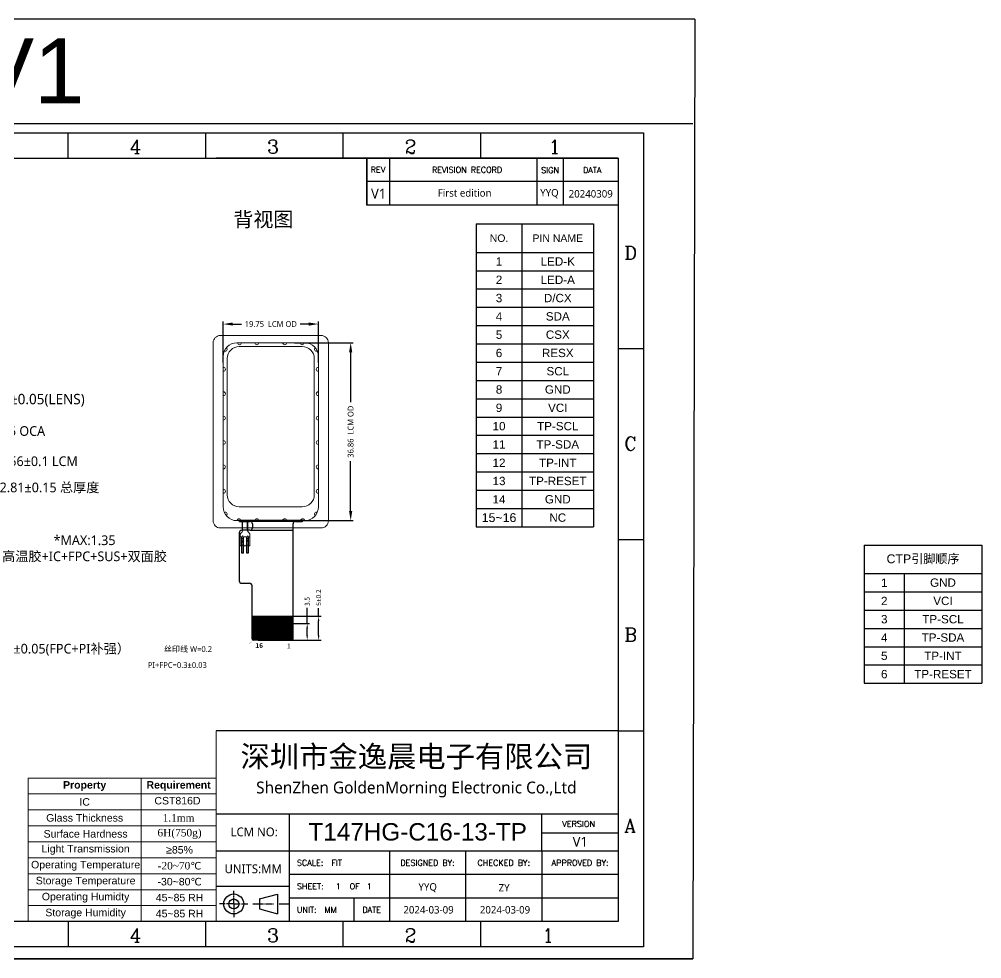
# Model space of a CAD drawing. Header units: millimetres. Extents: x 1093 to 1413, y 1799 to 1994.
# Drawn here: x 1213.1 to 1412.7, y 1798.8 to 1993.5 of the extents above; entities that cross this region are included whole.
import ezdxf
from ezdxf.enums import TextEntityAlignment as Align

# ---------------------------------------------------------------- set-up
doc = ezdxf.new("R2010")
doc.units = ezdxf.units.MM
doc.layers.add('1 BLU-Frame', color=4, linetype='Continuous', lineweight=5)
doc.layers.add('BLU', color=2, linetype='Continuous', lineweight=5)
for name, color, linetype in [('1-标准图框', 40, 'Continuous'), ('5-PIN文字', 7, 'Continuous'), ('BL', 7, 'Continuous'), ('dim', 3, 'Continuous'), ('DWG', 7, 'Continuous'), ('FPC', 30, 'Continuous'), ('lcd', 4, 'Continuous'), ('LENS', 6, 'Continuous'), ('标注', 7, 'Continuous')]:
    doc.layers.add(name, color=color, linetype=linetype)
doc.styles.add('PIN文字1', font='', dxfattribs={"height": 4})
doc.styles.add('ROMANC', font='romanc.shx', dxfattribs={"bigfont": 'gbcbig.shx'})
doc.styles.add('ROMANS', font='romans.shx', dxfattribs={"width": 0.8})
doc.styles.get("Standard").update_dxf_attribs({"font": 'arial.ttf'})
doc.styles.add('Times New Roman', font='times.ttf')
doc.styles.add('YF07', font='arial.ttf', dxfattribs={"height": 7})
doc.styles.add('宋体', font='')
doc.styles.add('標注', font='')
doc.styles.get('PIN文字1').set_extended_font_data('Microsoft YaHei')
doc.styles.get('宋体').set_extended_font_data('Microsoft YaHei')
doc.styles.get('標注').set_extended_font_data('宋体')
doc.dimstyles.new('ZY-G1-0.1默认', dxfattribs={"dimtxt": 1, "dimasz": 1, "dimexe": 0.5, "dimexo": 0.1, "dimgap": 0.5, "dimtad": 0, "dimdsep": 46, "dimtxsty": '宋体', "dimcen": 2, "dimclrd": 7, "dimclre": 7, "dimclrt": 7, "dimadec": 0, "dimazin": 2, "dimtp": 0.1, "dimtm": 0.1, "dimtfac": 1, "dimtmove": 0, "dimatfit": 3, "dimfxl": 1, "dimtolj": 1, "dimarcsym": 0})
doc.dimstyles.new('ZY-G2-0.1默认', dxfattribs={"dimtxt": 2, "dimasz": 2, "dimexe": 0.5, "dimexo": 0.1, "dimgap": 0.5, "dimtad": 0, "dimdsep": 46, "dimtxsty": '宋体', "dimcen": 2, "dimclrd": 7, "dimclre": 7, "dimclrt": 7, "dimadec": 0, "dimazin": 2, "dimtp": 0.1, "dimtm": 0.1, "dimtfac": 1, "dimtmove": 0, "dimatfit": 3, "dimfxl": 1, "dimtolj": 1, "dimarcsym": 0})

# ---------------------------------------------------------------- blocks, each defined once
blk = doc.blocks.new('*D256')
at = {"color": 7, "lineweight": -2, "transparency": 16777216}
for p, q in [((1272.78, 1868.32), (1272.78, 1871.52)), ((1269.94, 1868.32), (1273.28, 1868.32)), ((1272.78, 1865.82), (1272.78, 1867.32)), ((1268.64, 1864.82), (1273.28, 1864.82))]:
    blk.add_line(p, q, dxfattribs=at)
at = {"color": 7, "transparency": 16777216}
for points in [[(1272.61, 1867.32), (1272.94, 1867.32), (1272.78, 1868.32)], [(1272.61, 1865.82), (1272.94, 1865.82), (1272.78, 1864.82)]]:
    blk.add_solid(points, dxfattribs=at)
at = {"layer": 'Defpoints', "color": 0, "transparency": 16777216}
for p in [(1269.84, 1868.32), (1268.54, 1864.82), (1272.78, 1864.82)]:
    blk.add_point(p, dxfattribs=at)
at = {"color": 7, "transparency": 16777216, "insert": (1272.78, 1872.86), "char_height": 1, "attachment_point": 5, "rotation": 90, "style": '宋体'}
blk.add_mtext('\\A1;3.5', dxfattribs=at)
blk = doc.blocks.new('*D257')
at = {"color": 7, "lineweight": -2, "transparency": 16777216}
for p, q in [((1275.15, 1869.82), (1275.15, 1871.45)), ((1269.94, 1869.82), (1275.65, 1869.82)), ((1275.15, 1865.82), (1275.15, 1868.82)), ((1268.64, 1864.82), (1275.65, 1864.82))]:
    blk.add_line(p, q, dxfattribs=at)
at = {"color": 7, "transparency": 16777216}
for points in [[(1274.98, 1868.82), (1275.31, 1868.82), (1275.15, 1869.82)], [(1274.98, 1865.82), (1275.31, 1865.82), (1275.15, 1864.82)]]:
    blk.add_solid(points, dxfattribs=at)
at = {"layer": 'Defpoints', "color": 0, "transparency": 16777216}
for p in [(1269.84, 1869.82), (1268.54, 1864.82), (1275.15, 1864.82)]:
    blk.add_point(p, dxfattribs=at)
at = {"color": 7, "transparency": 16777216, "insert": (1275.15, 1873.67), "char_height": 1, "attachment_point": 5, "rotation": 90, "style": '宋体'}
blk.add_mtext('\\A1;5%%P0.2', dxfattribs=at)
blk = doc.blocks.new('*D268')
at = {"layer": 'Defpoints', "color": 0, "linetype": 'ByBlock', "transparency": 16777216}
for p in [(1275.1, 1930.36), (1255.35, 1922.26), (1275.1, 1922.26)]:
    blk.add_point(p, dxfattribs=at)
at = {"layer": 'dim', "color": 7, "linetype": 'ByBlock', "lineweight": -2, "transparency": 16777216}
for p, q in [((1255.35, 1922.36), (1255.35, 1930.86)), ((1257.35, 1930.36), (1259.13, 1930.36)), ((1273.1, 1930.36), (1271.33, 1930.36)), ((1275.1, 1922.36), (1275.1, 1930.86))]:
    blk.add_line(p, q, dxfattribs=at)
at = {"layer": 'dim', "color": 7, "linetype": 'ByBlock', "transparency": 16777216}
for points in [[(1257.35, 1930.69), (1257.35, 1930.03), (1255.35, 1930.36)], [(1273.1, 1930.69), (1273.1, 1930.03), (1275.1, 1930.36)]]:
    blk.add_solid(points, dxfattribs=at)
at = {"layer": 'dim', "color": 7, "linetype": 'ByBlock', "lineweight": 0, "transparency": 16777216, "insert": (1265.23, 1930.36), "char_height": 1.2, "attachment_point": 5, "style": '宋体'}
blk.add_mtext('\\A1;19.75  LCM OD', dxfattribs=at)
blk = doc.blocks.new('*D269')
at = {"layer": 'Defpoints', "color": 0, "linetype": 'ByBlock', "transparency": 16777216}
for p in [(1270.03, 1926.48), (1281.79, 1926.48), (1270.72, 1889.62)]:
    blk.add_point(p, dxfattribs=at)
at = {"layer": 'dim', "color": 7, "linetype": 'ByBlock', "lineweight": -2, "transparency": 16777216}
for p, q in [((1270.13, 1926.48), (1282.29, 1926.48)), ((1281.79, 1924.48), (1281.79, 1914.17)), ((1281.79, 1891.62), (1281.79, 1901.92)), ((1270.82, 1889.62), (1282.29, 1889.62))]:
    blk.add_line(p, q, dxfattribs=at)
at = {"layer": 'dim', "color": 7, "linetype": 'ByBlock', "transparency": 16777216}
for points in [[(1281.46, 1924.48), (1282.13, 1924.48), (1281.79, 1926.48)], [(1281.46, 1891.62), (1282.13, 1891.62), (1281.79, 1889.62)]]:
    blk.add_solid(points, dxfattribs=at)
at = {"layer": 'dim', "color": 7, "linetype": 'ByBlock', "lineweight": 0, "transparency": 16777216, "insert": (1281.79, 1908.05), "char_height": 1.2, "attachment_point": 5, "rotation": 90, "style": '宋体'}
blk.add_mtext('\\A1;36.86  LCM OD', dxfattribs=at)
blk = doc.blocks.new('*D258')
at = {"layer": 'Defpoints', "color": 0, "linetype": 'ByBlock', "transparency": 16777216}
for p in [(1201.24, 1919.05), (1202.34, 1916.17), (1202.34, 1914.58)]:
    blk.add_point(p, dxfattribs=at)
at = {"layer": 'dim', "color": 7, "linetype": 'ByBlock', "lineweight": -2, "transparency": 16777216}
for p, q in [((1201.24, 1918.95), (1201.24, 1914.08)), ((1199.24, 1914.58), (1197.24, 1914.58)), ((1201.24, 1914.58), (1202.34, 1914.58)), ((1202.34, 1916.07), (1202.34, 1914.08)), ((1204.34, 1914.58), (1206.34, 1914.58))]:
    blk.add_line(p, q, dxfattribs=at)
at = {"layer": 'dim', "color": 7, "linetype": 'ByBlock', "transparency": 16777216}
for points in [[(1199.24, 1914.91), (1199.24, 1914.24), (1201.24, 1914.58)], [(1204.34, 1914.91), (1204.34, 1914.24), (1202.34, 1914.58)]]:
    blk.add_solid(points, dxfattribs=at)
at = {"layer": 'dim', "color": 7, "linetype": 'ByBlock', "lineweight": 0, "transparency": 16777216, "insert": (1216.92, 1914.58), "char_height": 2, "attachment_point": 5, "style": '宋体'}
blk.add_mtext('\\A1;{\\H1.073x;1.1%%P0.05(LENS)}', dxfattribs=at)
blk = doc.blocks.new('*D259')
at = {"layer": 'Defpoints', "color": 0, "linetype": 'ByBlock', "transparency": 16777216}
for p in [(1203.59, 1883.77), (1202.34, 1882.16), (1203.59, 1881.97)]:
    blk.add_point(p, dxfattribs=at)
at = {"layer": 'dim', "color": 7, "linetype": 'ByBlock', "lineweight": -2, "transparency": 16777216}
for p, q in [((1202.34, 1882.26), (1202.34, 1884.27)), ((1203.59, 1882.07), (1203.59, 1884.27)), ((1200.34, 1883.77), (1198.34, 1883.77)), ((1202.34, 1883.77), (1203.59, 1883.77)), ((1205.59, 1883.77), (1207.59, 1883.77))]:
    blk.add_line(p, q, dxfattribs=at)
at = {"layer": 'dim', "color": 7, "linetype": 'ByBlock', "transparency": 16777216}
for points in [[(1200.34, 1884.11), (1200.34, 1883.44), (1202.34, 1883.77)], [(1205.59, 1884.11), (1205.59, 1883.44), (1203.59, 1883.77)]]:
    blk.add_solid(points, dxfattribs=at)
at = {"layer": 'dim', "color": 7, "linetype": 'ByBlock', "lineweight": 0, "transparency": 16777216, "insert": (1226.61, 1883.77), "char_height": 2, "attachment_point": 5, "style": '宋体'}
blk.add_mtext('\\A1;{\\C1;*}MAX:1.35\\P{\\fSimSun|b0|i0|c134|p2;高温胶}+IC+FPC+SUS+{\\fSimSun|b0|i0|c134|p2;双面胶}', dxfattribs=at)
blk = doc.blocks.new('*D260')
at = {"layer": 'Defpoints', "color": 0, "linetype": 'ByBlock', "transparency": 16777216}
for p in [(1202.34, 1908.13), (1202.49, 1908.17), (1202.49, 1908.13)]:
    blk.add_point(p, dxfattribs=at)
at = {"layer": 'dim', "color": 7, "linetype": 'ByBlock', "lineweight": -2, "transparency": 16777216}
for p, q in [((1200.34, 1908.17), (1198.34, 1908.17)), ((1202.34, 1908.23), (1202.34, 1908.67)), ((1202.34, 1908.17), (1202.49, 1908.17)), ((1202.49, 1908.23), (1202.49, 1908.67)), ((1204.49, 1908.17), (1206.49, 1908.17))]:
    blk.add_line(p, q, dxfattribs=at)
at = {"layer": 'dim', "color": 7, "linetype": 'ByBlock', "transparency": 16777216}
for points in [[(1200.34, 1908.5), (1200.34, 1907.84), (1202.34, 1908.17)], [(1204.49, 1908.5), (1204.49, 1907.84), (1202.49, 1908.17)]]:
    blk.add_solid(points, dxfattribs=at)
at = {"layer": 'dim', "color": 7, "linetype": 'ByBlock', "lineweight": 0, "transparency": 16777216, "insert": (1212.84, 1908.17), "char_height": 2, "attachment_point": 5, "style": '宋体'}
blk.add_mtext('\\A1;0.15 OCA', dxfattribs=at)
blk = doc.blocks.new('*D261')
at = {"layer": 'Defpoints', "color": 0, "linetype": 'ByBlock', "transparency": 16777216}
for p in [(1202.49, 1905.71), (1204.05, 1905.71), (1204.05, 1901.91)]:
    blk.add_point(p, dxfattribs=at)
at = {"layer": 'dim', "color": 7, "linetype": 'ByBlock', "lineweight": -2, "transparency": 16777216}
for p, q in [((1202.49, 1905.61), (1202.49, 1901.41)), ((1204.05, 1905.61), (1204.05, 1901.41)), ((1200.49, 1901.91), (1198.49, 1901.91)), ((1202.49, 1901.91), (1204.05, 1901.91)), ((1206.05, 1901.91), (1208.05, 1901.91))]:
    blk.add_line(p, q, dxfattribs=at)
at = {"layer": 'dim', "color": 7, "linetype": 'ByBlock', "transparency": 16777216}
for points in [[(1200.49, 1902.24), (1200.49, 1901.58), (1202.49, 1901.91)], [(1206.05, 1902.24), (1206.05, 1901.58), (1204.05, 1901.91)]]:
    blk.add_solid(points, dxfattribs=at)
at = {"layer": 'dim', "color": 7, "linetype": 'ByBlock', "lineweight": 0, "transparency": 16777216, "insert": (1217.02, 1901.91), "char_height": 2, "attachment_point": 5, "style": '宋体'}
blk.add_mtext('\\A1;1.56%%P0.1 LCM', dxfattribs=at)
blk = doc.blocks.new('*D262')
at = {"layer": 'Defpoints', "color": 0, "linetype": 'ByBlock', "transparency": 16777216}
for p in [(1201.24, 1896.3), (1204.05, 1896.39), (1204.05, 1896.3)]:
    blk.add_point(p, dxfattribs=at)
at = {"layer": 'dim', "color": 7, "linetype": 'ByBlock', "lineweight": -2, "transparency": 16777216}
for p, q in [((1199.24, 1896.39), (1197.24, 1896.39)), ((1201.24, 1896.4), (1201.24, 1896.89)), ((1201.24, 1896.39), (1204.05, 1896.39)), ((1204.05, 1896.4), (1204.05, 1896.89)), ((1206.05, 1896.39), (1208.05, 1896.39))]:
    blk.add_line(p, q, dxfattribs=at)
at = {"layer": 'dim', "color": 7, "linetype": 'ByBlock', "transparency": 16777216}
for points in [[(1199.24, 1896.72), (1199.24, 1896.05), (1201.24, 1896.39)], [(1206.05, 1896.72), (1206.05, 1896.05), (1204.05, 1896.39)]]:
    blk.add_solid(points, dxfattribs=at)
at = {"layer": 'dim', "color": 7, "linetype": 'ByBlock', "lineweight": 0, "transparency": 16777216, "insert": (1219.34, 1896.39), "char_height": 2, "attachment_point": 5, "style": '宋体'}
blk.add_mtext('\\A1;2.81%%P0.15 {\\fSimSun|b0|i0|c134|p2;总厚度}', dxfattribs=at)
blk = doc.blocks.new('*D263')
at = {"layer": 'Defpoints', "color": 0, "linetype": 'ByBlock', "transparency": 16777216}
for p in [(1203.38, 1868.62), (1203.68, 1868.32), (1203.68, 1862.86)]:
    blk.add_point(p, dxfattribs=at)
at = {"layer": 'dim', "color": 7, "linetype": 'ByBlock', "lineweight": -2, "transparency": 16777216}
for p, q in [((1203.38, 1868.52), (1203.38, 1862.36)), ((1203.68, 1868.22), (1203.68, 1862.36)), ((1201.38, 1862.86), (1199.38, 1862.86)), ((1203.38, 1862.86), (1203.68, 1862.86)), ((1205.68, 1862.86), (1207.68, 1862.86))]:
    blk.add_line(p, q, dxfattribs=at)
at = {"layer": 'dim', "color": 7, "linetype": 'ByBlock', "transparency": 16777216}
for points in [[(1201.38, 1863.19), (1201.38, 1862.52), (1203.38, 1862.86)], [(1205.68, 1863.19), (1205.68, 1862.52), (1203.68, 1862.86)]]:
    blk.add_solid(points, dxfattribs=at)
at = {"layer": 'dim', "color": 7, "linetype": 'ByBlock', "lineweight": 0, "transparency": 16777216, "insert": (1222.11, 1862.86), "char_height": 2, "attachment_point": 5, "style": '宋体'}
blk.add_mtext('\\A1;0.3%%P0.05(FPC+PI{\\fSimSun|b0|i0|c134|p2;补强）}', dxfattribs=at)
blk = doc.blocks.new('*T289')
at = {"color": 0, "linetype": 'ByBlock', "lineweight": -2, "transparency": 16777216}
for p, q in [((0, 0), (24.36, 0)), ((0, 0), (0, -62.76)), ((9.49, 0), (9.49, -62.76)), ((24.36, 0), (24.36, -62.76)), ((0, -5.88), (24.36, -5.88)), ((0, -9.68), (24.36, -9.68)), ((0, -13.47), (24.36, -13.47)), ((0, -17.26), (24.36, -17.26)), ((0, -21.05), (24.36, -21.05)), ((0, -24.84), (24.36, -24.84)), ((0, -28.63), (24.36, -28.63)), ((0, -32.43), (24.36, -32.43)), ((0, -36.22), (24.36, -36.22)), ((0, -40.01), (24.36, -40.01)), ((0, -43.8), (24.36, -43.8)), ((0, -47.59), (24.36, -47.59)), ((0, -51.39), (24.36, -51.39)), ((0, -55.18), (24.36, -55.18)), ((0, -58.97), (24.36, -58.97)), ((0, -62.76), (24.36, -62.76))]:
    blk.add_line(p, q, dxfattribs=at)
at = {"color": 0, "transparency": 16777216, "attachment_point": 5}
for s, insert, char_height, width in [('NO.', (4.75, -2.94), 1.553, 8.2715), ('PIN NAME', (16.93, -2.94), 1.553, 13.6451), ('1', (4.75, -7.78), 1.73, 8.2715), ('LED-K', (16.93, -7.78), 1.725, 13.6451), ('2', (4.75, -11.57), 1.73, 8.2715), ('LED-A', (16.93, -11.57), 1.725, 13.6451), ('3', (4.75, -15.36), 1.73, 8.2715), ('D/CX', (16.93, -15.36), 1.725, 13.6451), ('4', (4.75, -19.16), 1.73, 8.2715), ('SDA', (16.93, -19.16), 1.725, 13.6451), ('5', (4.75, -22.95), 1.73, 8.2715), ('CSX', (16.93, -22.95), 1.725, 13.6451), ('6', (4.75, -26.74), 1.73, 8.2715), ('RESX', (16.93, -26.74), 1.725, 13.6451), ('7', (4.75, -30.53), 1.73, 8.2715), ('SCL', (16.93, -30.53), 1.725, 13.6451), ('8', (4.75, -34.32), 1.73, 8.2715), ('GND', (16.93, -34.32), 1.725, 13.6451), ('9', (4.75, -38.11), 1.73, 8.2715), ('VCI', (16.93, -38.11), 1.725, 13.6451), ('10', (4.75, -41.91), 1.725, 8.2715), ('TP-SCL', (16.93, -41.91), 1.725, 13.6451), ('11', (4.75, -45.7), 1.725, 8.2715), ('TP-SDA', (16.93, -45.7), 1.725, 13.6451), ('12', (4.75, -49.49), 1.725, 8.2715), ('TP-INT', (16.93, -49.49), 1.725, 13.6451), ('13', (4.75, -53.28), 1.725, 8.2715), ('TP-RESET', (16.93, -53.28), 1.725, 13.6451), ('14', (4.75, -57.07), 1.725, 8.2715), ('GND', (16.93, -57.07), 1.725, 13.6451), ('15~16', (4.75, -60.87), 1.833, 8.2715), ('NC', (16.93, -60.87), 1.725, 13.6451)]:
    blk.add_mtext(s, dxfattribs=dict(at, insert=insert, char_height=char_height, width=width))
blk = doc.blocks.new('*T290')
at = {"color": 0, "linetype": 'ByBlock', "lineweight": -2, "transparency": 16777216}
for p, q in [((0, 0), (24.36, 0)), ((0, 0), (0, -28.63)), ((24.36, 0), (24.36, -28.63)), ((0, -5.88), (24.36, -5.88)), ((8.27, -5.88), (8.27, -28.63)), ((0, -9.68), (24.36, -9.68)), ((0, -13.47), (24.36, -13.47)), ((0, -17.26), (24.36, -17.26)), ((0, -21.05), (24.36, -21.05)), ((0, -24.84), (24.36, -24.84)), ((0, -28.63), (24.36, -28.63))]:
    blk.add_line(p, q, dxfattribs=at)
at = {"color": 0, "transparency": 16777216, "attachment_point": 5}
for s, insert, char_height, width in [('CTP{\\fSimSun|b0|i0|c134|p2;引脚顺序}', (12.18, -2.94), 1.8329, 23.1386), ('1', (4.14, -7.78), 1.73, 7.0496), ('GND', (16.32, -7.78), 1.725, 14.867), ('2', (4.14, -11.57), 1.73, 7.0496), ('VCI', (16.32, -11.57), 1.725, 14.867), ('3', (4.14, -15.36), 1.73, 7.0496), ('TP-SCL', (16.32, -15.36), 1.725, 14.867), ('4', (4.14, -19.16), 1.73, 7.0496), ('TP-SDA', (16.32, -19.16), 1.725, 14.867), ('5', (4.14, -22.95), 1.73, 7.0496), ('TP-INT', (16.32, -22.95), 1.725, 14.867), ('6', (4.14, -26.74), 1.73, 7.0496), ('TP-RESET', (16.32, -26.74), 1.725, 14.867)]:
    blk.add_mtext(s, dxfattribs=dict(at, insert=insert, char_height=char_height, width=width))

msp = doc.modelspace()

# ---------------------------------------------------------------- hatches: boundary and pattern name
h = msp.add_hatch()
h.set_pattern_fill('ANSI31', color=1, style=0)
h.set_pattern_definition([(45, (-7668.83817, -18.07912), (-0.0883883476, 0.0883883476), [])])
h.paths.add_polyline_path([(1269.841, 1868.317), (1261.341, 1868.317), (1261.341, 1865.117, 0.130517), (1261.38, 1864.968, 0.269146), (1261.641, 1864.817), (1269.541, 1864.817, 0.4142136), (1269.841, 1865.117)])
h.paths.add_polyline_path([(1269.841, 1869.817), (1261.341, 1869.817), (1261.341, 1868.317), (1269.841, 1868.317)])

# ---------------------------------------------------------------- linework, layer by layer
msp.add_line((1272.25, 1889.618), (1258.203, 1889.618))
at = {"color": 2}
for p, q in [((1258.718, 1889.449), (1260.933, 1889.449)), ((1259.333, 1887.608), (1259.333, 1889.318)), ((1260.433, 1887.608), (1260.433, 1889.318)), ((1270.341, 1889.449), (1260.933, 1889.449)), ((1261.433, 1888.949), (1261.433, 1888.108)), ((1269.841, 1887.608), (1269.841, 1888.949)), ((1270.341, 1889.449), (1271.736, 1889.449)), ((1258.693, 1887.108), (1258.693, 1877.138)), ((1260.933, 1887.608), (1259.193, 1887.608)), ((1260.933, 1887.608), (1269.841, 1887.608)), ((1269.841, 1885.402), (1269.841, 1887.608)), ((1269.841, 1865.117), (1269.841, 1885.402)), ((1259.193, 1876.638), (1260.841, 1876.638)), ((1261.341, 1865.117), (1261.341, 1876.138)), ((1269.841, 1865.117), (1269.841, 1873.233)), ((1261.341, 1869.817), (1269.841, 1869.817)), ((1269.841, 1868.317), (1261.341, 1868.317)), ((1261.341, 1868.317), (1269.841, 1868.317)), ((1261.341, 1868.317), (1269.841, 1868.317)), ((1269.541, 1864.817), (1261.641, 1864.817)), ((1269.541, 1864.817), (1261.641, 1864.817)), ((1269.541, 1864.817), (1261.641, 1864.817)), ((1269.541, 1864.817), (1261.641, 1864.817)), ((1269.541, 1864.817), (1262.641, 1864.817)), ((1269.541, 1864.817), (1262.641, 1864.817)), ((1262.641, 1864.817), (1269.541, 1864.817)), ((1269.541, 1864.817), (1262.641, 1864.817)), ((1269.541, 1864.817), (1262.641, 1864.817)), ((1262.641, 1864.817), (1269.541, 1864.817)), ((1269.541, 1864.817), (1262.641, 1864.817)), ((1269.541, 1864.817), (1262.641, 1864.817)), ((1269.541, 1864.817), (1262.641, 1864.817)), ((1262.641, 1864.817), (1269.541, 1864.817)), ((1269.541, 1864.817), (1262.641, 1864.817)), ((1269.541, 1864.817), (1262.641, 1864.817)), ((1269.541, 1864.817), (1262.641, 1864.817)), ((1262.641, 1864.817), (1269.541, 1864.817)), ((1269.541, 1864.817), (1262.641, 1864.817))]:
    msp.add_line(p, q, dxfattribs=at)
at = {"color": 7, "linetype": 'Continuous'}
msp.add_line((1259.977, 1889.618), (1270.477, 1889.618), dxfattribs=at)
at = {"color": 30}
for p, q in [((1270.341, 1889.449), (1260.933, 1889.449)), ((1258.693, 1887.108), (1258.693, 1882.803)), ((1269.841, 1885.402), (1269.841, 1887.608))]:
    msp.add_line(p, q, dxfattribs=at)
for points in [[(1259.583, 1885.928), (1259.183, 1885.928), (1259.183, 1882.928), (1259.583, 1882.928)], [(1260.583, 1885.928), (1260.183, 1885.928), (1260.183, 1882.928), (1260.583, 1882.928)]]:
    msp.add_lwpolyline(points, close=True)
at = {"const_width": 0.2}
msp.add_lwpolyline([(1261.341, 1868.317), (1269.841, 1868.317)], dxfattribs=at)
at = {"color": 2}
for centre, radius, start, end in [((1260.933, 1888.949), 0.5, 0, 90), ((1270.341, 1888.949), 0.5, 90, 180), ((1271.707, 1889.647), 0.2, 278.32071, 1.65719), ((1259.193, 1887.108), 0.5, 90, 180), ((1260.933, 1888.108), 0.5, 270, 0), ((1259.193, 1877.138), 0.5, 180, 270), ((1260.841, 1876.138), 0.5, 0, 90), ((1261.641, 1865.117), 0.3, 180, 270), ((1261.641, 1865.117), 0.3, 180, 270), ((1261.641, 1865.117), 0.3, 180, 270), ((1261.641, 1865.117), 0.3, 180, 270), ((1269.541, 1865.117), 0.3, 270, 0), ((1269.541, 1865.117), 0.3, 270, 0), ((1269.541, 1865.117), 0.3, 270, 0), ((1269.541, 1865.117), 0.3, 270, 0), ((1269.541, 1865.117), 0.3, 270, 0), ((1269.541, 1865.117), 0.3, 270, 0), ((1269.541, 1865.117), 0.3, 270, 360), ((1269.541, 1865.117), 0.3, 270, 0), ((1269.541, 1865.117), 0.3, 270, 0), ((1269.541, 1865.117), 0.3, 270, 0), ((1269.541, 1865.117), 0.3, 270, 0), ((1269.541, 1865.117), 0.3, 270, 360), ((1269.541, 1865.117), 0.3, 270, 0), ((1269.541, 1865.117), 0.3, 270, 0), ((1269.541, 1865.117), 0.3, 270, 0), ((1269.541, 1865.117), 0.3, 270, 0), ((1269.541, 1865.117), 0.3, 270, 0), ((1269.541, 1865.117), 0.3, 270, 0), ((1269.541, 1865.117), 0.3, 270, 0)]:
    msp.add_arc(centre, radius, start, end, dxfattribs=at)
at = {"color": 30}
msp.add_arc((1259.193, 1887.108), 0.5, 90, 180, dxfattribs=at)
at = {"layer": '1 BLU-Frame', "color": 4, "lineweight": 5}
for p, q in [((1272.254, 1926.478), (1258.207, 1926.478)), ((1255.357, 1923.628), (1255.357, 1892.468)), ((1275.104, 1923.628), (1275.104, 1892.468)), ((1272.254, 1889.618), (1258.207, 1889.618))]:
    msp.add_line(p, q, dxfattribs=at)
for centre, start, end in [((1258.207, 1923.628), 90, 180), ((1272.254, 1923.628), 0, 90), ((1258.207, 1892.468), 180, 270), ((1272.254, 1892.468), 270, 0)]:
    msp.add_arc(centre, 2.85, start, end, dxfattribs=at)
at = {"layer": '1-标准图框', "color": 7}
for p, q in [((1223.215, 1964.764), (1223.215, 1969.985)), ((1251.732, 1964.764), (1251.732, 1969.985)), ((1280.248, 1964.764), (1280.248, 1969.985)), ((1308.765, 1964.764), (1308.765, 1969.985)), ((1342.502, 1925.201), (1337.281, 1925.201)), ((1342.502, 1885.639), (1337.281, 1885.639)), ((1337.279, 1846.078), (1253.9, 1846.079)), ((1337.279, 1846.078), (1342.5, 1846.078)), ((1253.9, 1828.758), (1253.9, 1828.758)), ((1337.281, 1828.758), (1253.9, 1828.758)), ((1223.215, 1806.517), (1223.215, 1801.296)), ((1251.732, 1801.296), (1251.732, 1806.517)), ((1280.248, 1801.296), (1280.248, 1806.517)), ((1308.765, 1801.296), (1308.765, 1806.517))]:
    msp.add_line(p, q, dxfattribs=at)
at = {"layer": '1-标准图框', "color": 7, "lineweight": -3}
for p, q in [((1289.816, 1964.764), (1289.816, 1955.027)), ((1337.281, 1959.896), (1285.158, 1959.896)), ((1337.281, 1955.027), (1285.158, 1955.027)), ((1337.281, 1955.027), (1285.158, 1955.027)), ((1269.126, 1806.517), (1269.126, 1821.122)), ((1289.816, 1821.122), (1289.816, 1806.517)), ((1305.638, 1821.122), (1305.638, 1806.517)), ((1337.281, 1816.254), (1269.126, 1816.254)), ((1269.126, 1813.82), (1253.9, 1813.82)), ((1257.549, 1811.929), (1257.549, 1812.91)), ((1257.549, 1811.676), (1257.549, 1811.774)), ((1257.549, 1810.168), (1257.549, 1811.502)), ((1262.893, 1811.201), (1266.635, 1812.177)), ((1262.893, 1811.201), (1262.893, 1809.136)), ((1266.635, 1812.177), (1266.635, 1808.101)), ((1337.281, 1811.386), (1269.126, 1811.386)), ((1282.514, 1806.517), (1282.514, 1811.386)), ((1255.788, 1810.168), (1254.628, 1810.168)), ((1256.041, 1810.168), (1255.944, 1810.168)), ((1257.549, 1810.168), (1256.216, 1810.168)), ((1257.549, 1810.168), (1258.882, 1810.168)), ((1257.549, 1810.168), (1257.549, 1808.835)), ((1257.549, 1808.661), (1257.549, 1808.563)), ((1257.549, 1808.408), (1257.549, 1807.443)), ((1259.057, 1810.168), (1259.154, 1810.168)), ((1259.309, 1810.168), (1260.47, 1810.168)), ((1261.524, 1810.168), (1263.576, 1810.168)), ((1262.893, 1809.136), (1266.635, 1808.101)), ((1263.748, 1810.168), (1263.915, 1810.168)), ((1264.101, 1810.168), (1265.512, 1810.168)), ((1265.679, 1810.168), (1265.809, 1810.168)), ((1266.977, 1810.168), (1269.064, 1810.168))]:
    msp.add_line(p, q, dxfattribs=at)
at = {"layer": '1-标准图框', "color": 7, "lineweight": 0, "ltscale": 5}
msp.add_line((1253.9, 1846.079), (1253.9, 1806.517), dxfattribs=at)
at = {"layer": '1-标准图框', "color": 7}
for points in [[(1103.928, 1969.985), (1342.502, 1969.985), (1342.502, 1801.296), (1103.928, 1801.296)], [(1109.149, 1964.764), (1337.281, 1964.764), (1337.281, 1806.517), (1109.149, 1806.517)]]:
    msp.add_lwpolyline(points, close=True, dxfattribs=at)
at = {"layer": '1-标准图框', "color": 7, "lineweight": -3}
for radius in [2.067, 1.033]:
    msp.add_circle((1257.549, 1810.168), radius, dxfattribs=at)
at = {"layer": '5-PIN文字'}
for p, q in [((1353.141, 1993.535), (1093.924, 1993.535)), ((1353.141, 1993.535), (1352.728, 1798.813)), ((1093.099, 1971.899), (1352.728, 1971.899)), ((1285.158, 1959.896), (1285.158, 1964.764)), ((1285.158, 1964.764), (1285.158, 1955.027)), ((1314.284, 1964.764), (1337.281, 1964.764)), ((1320.421, 1964.764), (1320.421, 1955.027)), ((1337.281, 1964.764), (1321.459, 1964.764)), ((1337.281, 1964.764), (1337.281, 1894.095)), ((1285.158, 1955.027), (1285.158, 1959.896)), ((1269.126, 1821.122), (1269.126, 1828.758)), ((1321.459, 1821.122), (1321.459, 1828.758)), ((1321.459, 1824.94), (1337.281, 1824.94)), ((1337.281, 1821.122), (1321.459, 1821.122)), ((1352.728, 1798.813), (1093.099, 1798.813)), ((1093.099, 1798.813), (1352.728, 1798.813))]:
    msp.add_line(p, q, dxfattribs=at)
at = {"layer": '5-PIN文字', "color": 7}
for p, q in [((1337.281, 1964.764), (1253.9, 1964.764)), ((1337.281, 1958.116), (1337.281, 1874.052)), ((1337.281, 1821.122), (1253.9, 1821.122))]:
    msp.add_line(p, q, dxfattribs=at)
at = {"layer": '5-PIN文字', "color": 7, "lineweight": -3}
for p, q in [((1325.855, 1964.764), (1325.855, 1955.027)), ((1321.459, 1821.122), (1321.459, 1806.517))]:
    msp.add_line(p, q, dxfattribs=at)
at = {"layer": 'BL', "color": 6, "linetype": 'Continuous', "lineweight": 5}
for centre, start, end in [((1258.733, 1926.478), 180, 0), ((1262.335, 1926.478), 180, 0), ((1268.125, 1926.478), 180, 0), ((1271.728, 1926.478), 180, 0), ((1255.779, 1925.133), 243.1861, 53.21913), ((1274.682, 1925.133), 126.78087, 296.8139), ((1255.406, 1920.979), 270, 90), ((1275.055, 1920.979), 90, 270), ((1255.406, 1915.922), 270, 90), ((1275.055, 1915.922), 90, 270), ((1255.406, 1910.865), 270, 90), ((1275.055, 1910.865), 90, 270), ((1255.406, 1905.809), 270, 90), ((1275.055, 1905.809), 90, 270), ((1255.406, 1900.752), 270, 90), ((1275.055, 1900.752), 90, 270), ((1255.406, 1895.695), 270, 90), ((1275.055, 1895.695), 90, 270), ((1255.779, 1890.963), 306.78087, 116.8139), ((1274.682, 1890.963), 63.1861, 233.21913), ((1258.603, 1889.618), 360, 180), ((1262.335, 1889.618), 0, 180), ((1268.125, 1889.618), 0, 180), ((1271.862, 1889.618), 360, 180)]:
    msp.add_arc(centre, 0.4, start, end, dxfattribs=at)
at = {"layer": 'BLU', "color": 2, "lineweight": 5}
for p, q in [((1259.333, 1887.484), (1259.333, 1889.318)), ((1259.337, 1887.484), (1259.337, 1889.318)), ((1260.433, 1887.484), (1260.433, 1889.318)), ((1260.436, 1887.484), (1260.436, 1889.318))]:
    msp.add_line(p, q, dxfattribs=at)
at = {"layer": 'BLU', "lineweight": 5}
for p, q in [((1258.883, 1886.698), (1258.883, 1884.428)), ((1258.887, 1886.698), (1258.887, 1884.428)), ((1260.887, 1886.228), (1258.887, 1886.228)), ((1258.995, 1887.014), (1259.221, 1887.168)), ((1258.999, 1887.014), (1259.225, 1887.168)), ((1259.187, 1886.228), (1259.187, 1885.428)), ((1259.587, 1885.428), (1259.587, 1886.228)), ((1260.187, 1886.228), (1260.187, 1885.628)), ((1260.587, 1885.628), (1260.587, 1886.228)), ((1260.771, 1887.014), (1260.645, 1887.168)), ((1260.774, 1887.014), (1260.649, 1887.168)), ((1260.883, 1886.698), (1260.883, 1884.428)), ((1260.887, 1886.698), (1260.887, 1884.428)), ((1259.258, 1884.428), (1258.883, 1884.428)), ((1259.262, 1884.428), (1258.887, 1884.428)), ((1259.583, 1885.928), (1259.183, 1885.928)), ((1259.183, 1885.928), (1259.183, 1885.428)), ((1259.183, 1885.128), (1259.183, 1884.578)), ((1259.187, 1885.128), (1259.187, 1884.578)), ((1259.583, 1885.428), (1259.583, 1885.928)), ((1259.583, 1884.578), (1259.583, 1885.128)), ((1259.587, 1884.578), (1259.587, 1885.128)), ((1260.583, 1885.928), (1260.183, 1885.928)), ((1260.183, 1885.928), (1260.183, 1885.628)), ((1260.183, 1885.328), (1260.183, 1884.578)), ((1260.187, 1885.328), (1260.187, 1884.578)), ((1260.883, 1884.428), (1260.508, 1884.428)), ((1260.887, 1884.428), (1260.512, 1884.428)), ((1260.583, 1885.628), (1260.583, 1885.928)), ((1260.583, 1885.328), (1260.583, 1884.578)), ((1260.587, 1885.328), (1260.587, 1884.578))]:
    msp.add_line(p, q, dxfattribs=at)
at = {"layer": 'BLU', "lineweight": 5, "ltscale": 2}
for points in [[(1259.508, 1884.428), (1260.258, 1884.428)], [(1259.512, 1884.428), (1260.262, 1884.428)]]:
    msp.add_lwpolyline(points, dxfattribs=at)
at = {"layer": 'BLU', "lineweight": 5}
for centre in [(1259.383, 1885.278), (1259.387, 1885.278), (1260.383, 1885.478), (1260.387, 1885.478)]:
    msp.add_circle(centre, 0.125, dxfattribs=at)
at = {"layer": 'BLU', "color": 2, "lineweight": 5}
for centre, start, end in [((1259.033, 1889.318), 0, 90), ((1259.037, 1889.318), 360, 90), ((1260.733, 1889.318), 90, 180), ((1260.736, 1889.318), 90, 180)]:
    msp.add_arc(centre, 0.3, start, end, dxfattribs=at)
at = {"layer": 'BLU', "lineweight": 5}
for centre, radius, start, end in [((1259.383, 1886.698), 0.5, 140.84611, 180), ((1259.387, 1886.698), 0.5, 140.84611, 180), ((1258.833, 1887.484), 0.5, 320.84611, 360), ((1258.837, 1887.484), 0.5, 320.84611, 360), ((1261.046, 1887.667), 0.64, 196.63596, 231.19658), ((1261.05, 1887.667), 0.64, 196.63596, 231.19658), ((1260.383, 1886.698), 0.5, 360, 39.15389), ((1260.387, 1886.698), 0.5, 360, 39.15389), ((1259.383, 1885.278), 0.25, 143.1301, 216.8699), ((1259.383, 1884.428), 0.25, 143.1301, 180), ((1259.387, 1885.278), 0.25, 143.1301, 216.8699), ((1259.387, 1884.428), 0.25, 143.1301, 180), ((1259.383, 1884.428), 0.125, 360, 180), ((1259.387, 1884.428), 0.125, 360, 180), ((1259.383, 1885.278), 0.25, 323.1301, 36.8699), ((1259.383, 1884.428), 0.25, 360, 36.8699), ((1259.387, 1885.278), 0.25, 323.1301, 36.8699), ((1259.387, 1884.428), 0.25, 360, 36.8699), ((1260.383, 1885.478), 0.25, 143.1301, 216.8699), ((1260.383, 1884.428), 0.25, 143.1301, 180), ((1260.387, 1885.478), 0.25, 143.1301, 216.8699), ((1260.387, 1884.428), 0.25, 143.1301, 180), ((1260.383, 1884.428), 0.125, 360, 180), ((1260.387, 1884.428), 0.125, 360, 180), ((1260.383, 1885.478), 0.25, 323.1301, 36.8699), ((1260.383, 1884.428), 0.25, 360, 36.8699), ((1260.387, 1885.478), 0.25, 323.1301, 36.8699), ((1260.387, 1884.428), 0.25, 360, 36.8699)]:
    msp.add_arc(centre, radius, start, end, dxfattribs=at)
at = {"layer": 'dim', "color": 0, "lineweight": 0, "flags": 128}
for points in [[(1214.946, 1806.517), (1214.946, 1836.267), (1253.9, 1836.267), (1253.9, 1806.517)], [(1238.319, 1836.267), (1238.319, 1806.517)], [(1253.9, 1832.962), (1214.946, 1832.962)], [(1253.9, 1829.656), (1214.946, 1829.656)], [(1253.9, 1826.351), (1214.946, 1826.351)], [(1253.9, 1823.045), (1214.946, 1823.045)], [(1253.9, 1819.74), (1214.946, 1819.74)], [(1253.9, 1816.434), (1214.946, 1816.434)], [(1253.9, 1813.128), (1214.946, 1813.128)], [(1253.9, 1809.823), (1214.946, 1809.823)], [(1253.9, 1806.517), (1214.946, 1806.517)]]:
    msp.add_lwpolyline(points, dxfattribs=at)
at = {"layer": 'DWG', "color": 30, "lineweight": 0}
for centre, start, end in [((1258.747, 1889.647), 178.34281, 261.67929), ((1271.707, 1889.647), 278.32071, 1.65719)]:
    msp.add_arc(centre, 0.2, start, end, dxfattribs=at)
at = {"layer": 'FPC', "color": 30}
for p, q in [((1258.718, 1889.449), (1260.933, 1889.449)), ((1261.433, 1888.949), (1261.433, 1888.108)), ((1270.341, 1889.449), (1271.736, 1889.449)), ((1260.933, 1887.608), (1259.193, 1887.608))]:
    msp.add_line(p, q, dxfattribs=at)
for centre, start, end in [((1260.933, 1888.949), 360, 90), ((1260.933, 1888.108), 270, 0)]:
    msp.add_arc(centre, 0.5, start, end, dxfattribs=at)
at = {"layer": 'lcd', "color": 30}
msp.add_line((1269.841, 1887.608), (1269.841, 1888.949), dxfattribs=at)
msp.add_arc((1270.341, 1888.949), 0.5, 90, 180, dxfattribs=at)
at = {"layer": 'LENS', "lineweight": 0, "flags": 128}
for points in [[(1254.773, 1888.098), (1275.673, 1888.098, 0.4142136), (1277.173, 1889.598), (1277.173, 1926.498, 0.4142136), (1275.673, 1927.998), (1254.773, 1927.998, 0.4142136), (1253.273, 1926.498), (1253.273, 1889.598, 0.4142136)], [(1258.7, 1925.708), (1271.747, 1925.708, -0.4142136), (1274.247, 1923.208), (1274.247, 1894.976, -0.4142136), (1271.747, 1892.476), (1258.7, 1892.476, -0.4142136), (1256.2, 1894.976), (1256.2, 1923.208, -0.4142136)]]:
    msp.add_lwpolyline(points, format="xyb", close=True, dxfattribs=at)
at = {"layer": '标注'}
for points in [[(1247.024, 1862.025, 0, 0, 0), (1253.843, 1862.025, 0, 0, 0), (1261.341, 1866.317, 0.3, 0.3, 0)], [(1247.274, 1858.725, 0, 0, 0), (1254.093, 1858.725, 0, 0, 0), (1260.141, 1863.599, 0.3, 0, 0), (1260.956, 1864.317, 0, 0, 0)], [(1247.274, 1858.725, 0, 0, 0), (1254.093, 1858.725, 0, 0, 0), (1260.141, 1863.599, 0.3, 0, 0), (1260.956, 1864.317, 0, 0, 0)]]:
    msp.add_lwpolyline(points, format="xyseb", dxfattribs=at)

# ---------------------------------------------------------------- block references
for name, p in [('*T289', (1307.812, 1951.102)), ('*T290', (1388.301, 1884.537))]:
    msp.add_blockref(name, p)

# ---------------------------------------------------------------- texts
at = {"lineweight": 0, "style": 'YF07'}
msp.add_text('背视图', height=3.0413, dxfattribs=at).set_placement((1257.469, 1950.533))
at = {"color": 2, "style": '標注'}
for s, p in [('16', (1262.02, 1863.24)), ('16', (1262.075, 1863.24)), ('16', (1262.075, 1863.24)), ('1', (1268.589, 1863.148)), ('1', (1268.589, 1863.148))]:
    msp.add_text(s, height=1, dxfattribs=at).set_placement(p)
at = {"insert": (1239.753, 1860.289), "char_height": 1.2, "width": 33.99423, "attachment_point": 1, "style": '宋体'}
msp.add_mtext('{\\C0;PI+FPC=0.3%%P0.03}', dxfattribs=at)
at = {"layer": '1-标准图框', "color": 7, "style": 'ROMANC'}
for s, p in [('4', (1235.974, 1965.717)), ('3', (1264.491, 1965.717)), ('2', (1293.007, 1965.717)), ('1', (1322.89, 1965.717)), ('D', (1338.524, 1943.715)), ('C', (1338.524, 1904.154)), ('B', (1338.524, 1864.592)), ('A', (1338.524, 1825.032)), ('4', (1235.974, 1802.249)), ('3', (1264.491, 1802.249)), ('2', (1293.007, 1802.249)), ('1', (1321.524, 1802.249))]:
    msp.add_text(s, height=2.811, dxfattribs=at).set_placement(p)
at = {"layer": '1-标准图框', "color": 7, "lineweight": -3, "style": 'ROMANS'}
for s, height, p in [('REV', 1.2171, (1287.463, 1962.357)), ('REVISION RECORD', 1.21705, (1305.936, 1962.321)), ('SIGN', 1.2171, (1323.152, 1962.243)), ('DATA', 1.2171, (1331.882, 1962.285)), ('DESIGNED BY:', 1.21705, (1297.727, 1818.688)), ('CHECKED BY:', 1.21705, (1313.549, 1818.688)), ('APPROVED BY:', 1.21705, (1329.37, 1818.688)), ('OF', 1.2171, (1282.616, 1813.82)), ('DATE', 1.2171, (1286.165, 1808.951))]:
    msp.add_text(s, height=height, dxfattribs=at).set_placement(p, align=Align.MIDDLE_CENTER)
for s, height, p in [('VERSION', 1.2171, (1325.683, 1826.747)), ('SCALE:  FIT', 1.21705, (1270.652, 1818.688)), ('SHEET:', 1.2171, (1270.652, 1813.82)), ('UNIT:  MM', 1.2171, (1270.652, 1808.951))]:
    msp.add_text(s, height=height, dxfattribs=at).set_placement(p, align=Align.MIDDLE_LEFT)
at = {"layer": '1-标准图框', "color": 7}
for s, insert, char_height, width, attachment_point, style in [('V1', (1286.02, 1958.403), 2.0449, 8.72874, 1, 'PIN文字1'), ('\\pt184.7;深圳市金逸晨电子有限公司\\P{\\H0.5508x;ShenZhen GoldenMorning Electronic Co.,Ltd}', (1295.411, 1837.607), 4.45492, 81.14325, 5, '宋体'), ('LCM NO:', (1256.876, 1826.009), 1.8203, 14.03565, 1, '宋体'), ('V1', (1327.837, 1824.077), 2.0449, 8.72874, 1, 'PIN文字1'), ('UNITS:MM', (1255.634, 1818.365), 1.8203, 14.03565, 1, '宋体')]:
    msp.add_mtext(s, dxfattribs=dict(at, insert=insert, char_height=char_height, width=width, attachment_point=attachment_point, style=style))
at = {"layer": '1-标准图框', "color": 4, "attachment_point": 5, "style": 'PIN文字1'}
for s, insert, char_height, width in [('{\\C7;First edition}', (1305.427, 1957.528), 1.53369, 14.64348), ('{\\C7;YYQ}', (1323.018, 1957.394), 1.5337, 2.65973), ('{\\C7;20240309}', (1331.575, 1957.344), 1.53369, 14.64348), ('{\\C7;YYQ}', (1297.763, 1813.523), 1.5337, 14.64348), ('{\\C7;ZY}', (1313.618, 1813.523), 1.5337, 14.64348), ('{\\C7;2024-03-09}', (1297.941, 1808.946), 1.53369, 14.64348), ('{\\C7;2024-03-09}', (1313.796, 1808.946), 1.53369, 14.64348)]:
    msp.add_mtext(s, dxfattribs=dict(at, insert=insert, char_height=char_height, width=width))
at = {"layer": '1-标准图框', "color": 4, "insert": (1295.697, 1825.093), "char_height": 4.46539, "width": 79.22401, "attachment_point": 5, "line_spacing_factor": 0.7, "style": 'PIN文字1'}
msp.add_mtext('{\\fArial|b0|i0|c0|p34;\\H0.80664x;\\C7;T147HG-C16-13-TP  }', dxfattribs=at)
at = {"layer": '1-标准图框', "color": 7, "lineweight": -3, "style": 'ROMANS'}
for p in [(1279.23, 1813.82), (1285.636, 1813.82)]:
    msp.add_attdef('1', text='1', height=1.217, dxfattribs=at).set_placement(p, align=Align.MIDDLE)
at = {"layer": '5-PIN文字', "insert": (1203.579, 1989.547), "char_height": 13.4702, "attachment_point": 1}
msp.add_mtext_dynamic_manual_height_columns('V1', width=33.86212, gutter_width=67.351, heights=[0], dxfattribs=at)
at = {"layer": 'BLU', "color": 7, "lineweight": 5, "style": '宋体'}
for s, p in [('K', (1259.239, 1886.235)), ('K', (1259.241, 1886.235)), ('A', (1260.279, 1886.238)), ('A', (1260.281, 1886.238))]:
    msp.add_text(s, height=0.407, rotation=360, dxfattribs=at).set_placement(p)
at = {"layer": 'dim', "insert": (1243.049, 1863.592), "char_height": 1.2, "width": 33.99423, "attachment_point": 1, "style": '宋体'}
msp.add_mtext('{\\C0;丝印线 W=0.2}', dxfattribs=at)
at = {"layer": 'dim', "color": 0, "lineweight": 0, "attachment_point": 5, "style": 'Times New Roman'}
for s, insert, char_height, width in [('{\\fArial|b1|i0|c238|p32;Property}', (1226.632, 1834.615), 1.55817, 5.812527139366952e-14), ('{\\fArial|b1|i0|c238|p32;Requirement}', (1246.109, 1834.615), 1.55817, 5.812527139366952e-14), ('{\\fArial|b0|i0|c0|p32;CST816D}', (1245.879, 1831.565), 1.55817, 5.812527139368906e-14), ('{\\fArial|b0|i0|c0|p32;IC}', (1226.632, 1831.309), 1.55817, 5.812527139366952e-14), ('{\\fArial|b0|i0|c0|p32;Glass \\fArial|b0|i0|c238|p32;T\\fArial|b0|i0|c0|p32;hickness}', (1226.632, 1828.003), 1.55817, 5.812527139366952e-14), ('1.1mm', (1246.109, 1828.003), 1.5582, 5.812527139368906e-14), ('{\\fArial|b0|i0|c0|p34;Surface Hardness}', (1226.83, 1824.691), 1.55817, 5.812527139366952e-14), ('6H(750g)', (1246.308, 1824.691), 1.5582, 5.812527139368906e-14), ('{\\fArial|b0|i0|c0|p32;Light \\fArial|b0|i0|c238|p32;T\\fArial|b0|i0|c0|p32;ransmission}', (1226.83, 1821.386), 1.55817, 5.812527139366952e-14), ('{\\fArial|b0|i0|c134|p32;≥\\fArial|b0|i0|c0|p32;85%}', (1246.308, 1821.386), 1.55817, 5.812527139368906e-14), ('{\\fArial|b0|i0|c0|p32;Operating \\fArial|b0|i0|c238|p32;T\\fArial|b0|i0|c0|p32;emperature}', (1226.83, 1818.08), 1.55817, 5.812527139366952e-14), ('-20~70℃', (1246.308, 1818.08), 1.5582, 5.812527139368906e-14), ('{\\fArial|b0|i0|c0|p32;Storage \\fArial|b0|i0|c238|p32;T\\fArial|b0|i0|c0|p32;emperature}', (1226.83, 1814.775), 1.55817, 5.812527139366952e-14), ('{\\fArial|b0|i0|c0|p32;-30~80}℃', (1246.308, 1814.775), 1.55817, 5.812527139368906e-14), ('{\\fArial|b0|i0|c0|p32;Operating Humidty}', (1226.83, 1811.469), 1.55817, 5.812527139366952e-14), ('{\\fArial|b0|i0|c0|p32;45~85} {\\fArial|b0|i0|c0|p32;RH}', (1246.308, 1811.469), 1.55817, 5.812527139368906e-14), ('{\\fArial|b0|i0|c0|p32;Storage Humidity}', (1226.83, 1808.164), 1.55817, 5.812527139366952e-14), ('{\\fArial|b0|i0|c0|p32;45~85} {\\fArial|b0|i0|c0|p32;RH}', (1246.308, 1808.164), 1.55817, 5.812527139368906e-14)]:
    msp.add_mtext(s, dxfattribs=dict(at, insert=insert, char_height=char_height, width=width))

# ---------------------------------------------------------------- dimensions: what is measured, and where the dimension line sits
at = {"color": 3}
dim = msp.add_linear_dim(base=(1275.146, 1864.817), p1=(1269.841, 1869.817), p2=(1268.541, 1864.817), angle=90, text='<>%%P0.2', dimstyle='ZY-G1-0.1默认', dxfattribs=at)
dim.commit()
dim.dimension.update_dxf_attribs({"geometry": '*D257', "text_midpoint": (1275.146, 1873.673), "dimtype": 160})
dim = msp.add_linear_dim(base=(1272.775, 1864.817), p1=(1269.841, 1868.317), p2=(1268.541, 1864.817), angle=90, dimstyle='ZY-G1-0.1默认', dxfattribs=at)
dim.commit()
dim.dimension.update_dxf_attribs({"geometry": '*D256', "text_midpoint": (1272.775, 1872.864), "dimtype": 160})
at = {"layer": 'dim', "color": 4, "linetype": 'ByBlock', "lineweight": 0}
dim = msp.add_linear_dim(base=(1275.1, 1930.36), p1=(1255.353, 1922.263), p2=(1275.1, 1922.263), text='<>  LCM OD', dimstyle='ZY-G2-0.1默认', override={"dimtxt": 1.2}, dxfattribs=at)
dim.commit()
dim.dimension.update_dxf_attribs({"geometry": '*D268', "text_midpoint": (1265.227, 1930.36), "dimtype": 160})
dim = msp.add_linear_dim(base=(1281.792, 1926.478), p1=(1270.721, 1889.618), p2=(1270.025, 1926.478), angle=90, text='<>  LCM OD', dimstyle='ZY-G2-0.1默认', override={"dimtxt": 1.2}, dxfattribs=at)
dim.commit()
dim.dimension.update_dxf_attribs({"geometry": '*D269', "text_midpoint": (1281.792, 1908.048), "dimtype": 160})
for base, p1, p2, text, picture, middle in [((1202.345, 1914.578), (1201.245, 1919.054), (1202.345, 1916.168), '{\\H1.073x;1.1%%P0.05(LENS)}', '*D258', (1216.917, 1914.578)), ((1202.49, 1908.17), (1202.345, 1908.128), (1202.49, 1908.128), '0.15 OCA', '*D260', (1212.843, 1908.17)), ((1204.05, 1901.911), (1202.49, 1905.709), (1204.05, 1905.709), '1.56%%P0.1 LCM', '*D261', (1217.023, 1901.911)), ((1204.05, 1896.385), (1201.245, 1896.298), (1204.05, 1896.298), '2.81%%P0.15 {\\fSimSun|b0|i0|c134|p2;总厚度}', '*D262', (1219.34, 1896.385)), ((1203.595, 1883.773), (1202.345, 1882.158), (1203.595, 1881.973), '{\\C1;*}MAX:1.35\\P{\\fSimSun|b0|i0|c134|p2;高温胶}+IC+FPC+SUS+{\\fSimSun|b0|i0|c134|p2;双面胶}', '*D259', (1226.607, 1883.773))]:
    dim = msp.add_linear_dim(base=base, p1=p1, p2=p2, text=text, dimstyle='ZY-G2-0.1默认', dxfattribs=at)
    dim.commit()
    dim.dimension.update_dxf_attribs({"geometry": picture, "text_midpoint": middle, "dimtype": 160})
dim = msp.add_linear_dim(base=(1203.68, 1862.856), p1=(1203.38, 1868.617), p2=(1203.68, 1868.317), text='<>%%P0.05(FPC+PI{\\fSimSun|b0|i0|c134|p2;补强）}', dimstyle='ZY-G2-0.1默认', dxfattribs=at)
dim.commit()
dim.dimension.update_dxf_attribs({"geometry": '*D263', "text_midpoint": (1222.111, 1862.856)})

doc.saveas('drawing.dxf')
